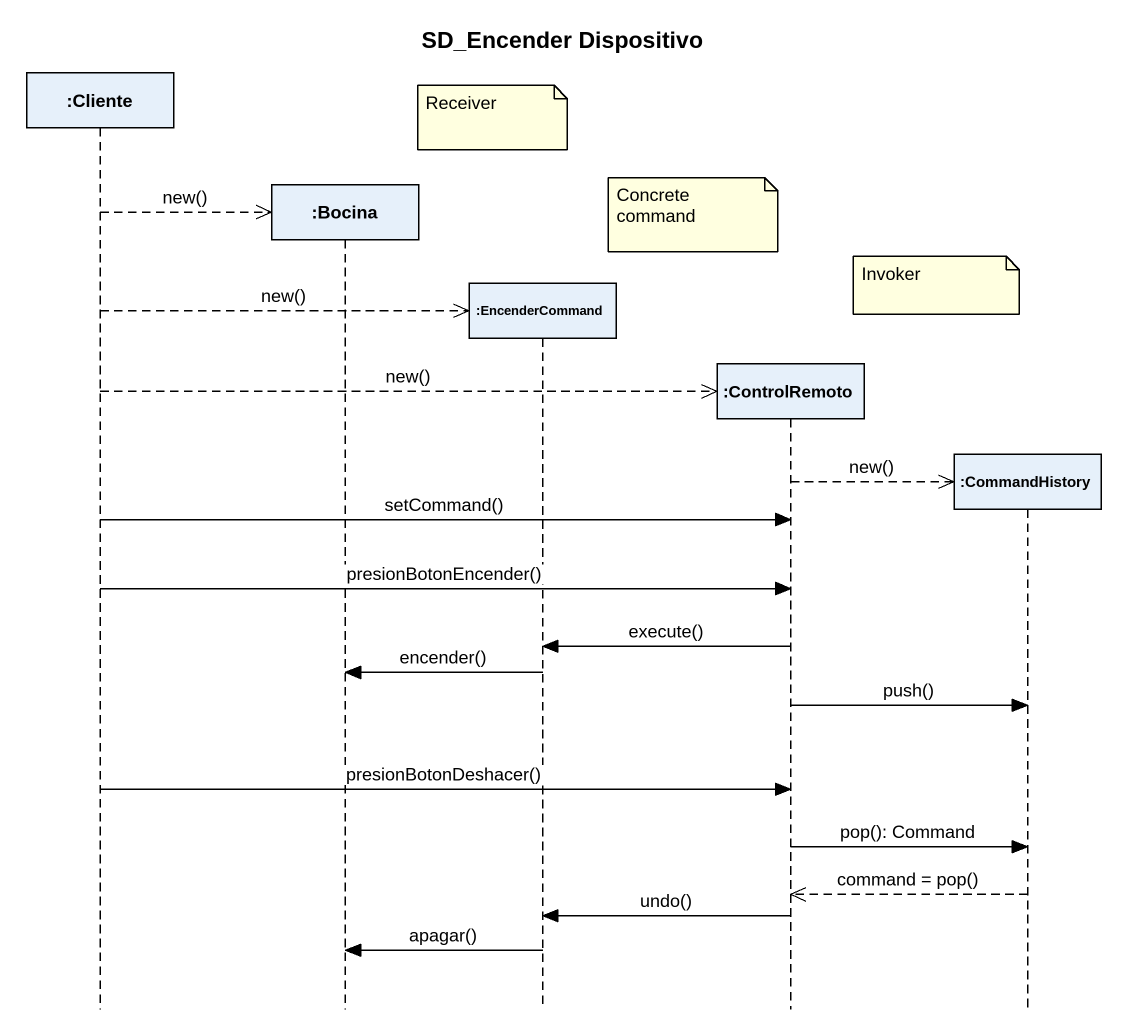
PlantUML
@startuml
title SD_Encender Dispositivo
hide footbox
participant ":Cliente" as Cliente
participant ":Bocina" as Bocina
participant ":EncenderCommand" as EncenderCommand
participant ":ControlRemoto" as ControlRemoto
participant ":CommandHistory" as CommandHistory

note over EncenderCommand : Receiver
Cliente -->> Bocina ** : new()
note left of ControlRemoto : Concrete command
note left of CommandHistory : Invoker
Cliente -->> EncenderCommand ** : new()
Cliente -->> ControlRemoto ** : new()
ControlRemoto -->> CommandHistory ** : new()
Cliente -> ControlRemoto : setCommand()
Cliente -> ControlRemoto : presionBotonEncender()
ControlRemoto -> EncenderCommand : execute()
EncenderCommand -> Bocina : encender()
ControlRemoto -> CommandHistory : push()
Cliente -> ControlRemoto : presionBotonDeshacer()
ControlRemoto -> CommandHistory : pop(): Command
CommandHistory -->> ControlRemoto : command = pop()
ControlRemoto -> EncenderCommand : undo()
EncenderCommand -> Bocina : apagar()
@enduml
